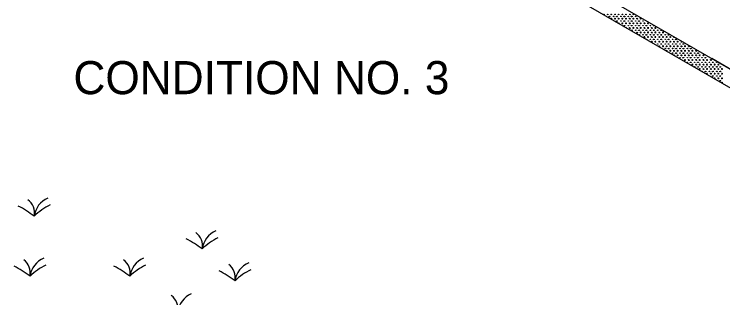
# Model space of a CAD drawing. Extents: x 1000 to 1036.3, y 1000 to 1022.
# Drawn here: x 1026.19 to 1031.34, y 1011.32 to 1013.38 of the extents above; entities that cross this region are included whole.
import ezdxf

# ---------------------------------------------------------------- set-up
doc = ezdxf.new("R2010")
doc.units = 0
doc.layers.add('Level 1', color=7, linetype='Continuous')

msp = doc.modelspace()

# ---------------------------------------------------------------- linework, layer by layer
at = {"layer": 'Level 1'}
for p, q in [((1031.7814, 1012.7531), (1028.274, 1014.778)), ((1031.7814, 1012.6181), (1028.274, 1014.643)), ((1031.7814, 1012.7531), (1031.2553, 1013.0568))]:
    msp.add_line(p, q, dxfattribs=at)
for centre in [(1030.4727, 1013.377), (1030.5008, 1013.377), (1030.5121, 1013.3615), (1030.5158, 1013.362), (1030.5262, 1013.377), (1030.543, 1013.3624), (1030.5544, 1013.377), (1030.5657, 1013.3615), (1030.5693, 1013.362), (1030.5798, 1013.377), (1030.5966, 1013.3624), (1030.6079, 1013.377), (1030.6192, 1013.3615), (1030.6229, 1013.362), (1030.6333, 1013.377), (1030.6501, 1013.3624), (1030.6615, 1013.377), (1030.6728, 1013.3615), (1030.6764, 1013.362), (1030.6869, 1013.377), (1030.7037, 1013.3624), (1030.5262, 1013.3484), (1030.5262, 1013.3438), (1030.553, 1013.3475), (1030.5544, 1013.3438), (1030.5657, 1013.3283), (1030.5693, 1013.3288), (1030.5798, 1013.3484), (1030.5798, 1013.3438), (1030.5798, 1013.3152), (1030.5966, 1013.3292), (1030.6066, 1013.3475), (1030.6066, 1013.3142), (1030.6079, 1013.3438), (1030.6079, 1013.3106), (1030.6192, 1013.3283), (1030.6229, 1013.3288), (1030.6333, 1013.3484), (1030.6333, 1013.3438), (1030.6333, 1013.3152), (1030.6333, 1013.3106), (1030.6501, 1013.3292), (1030.6601, 1013.3475), (1030.6601, 1013.3142), (1030.6615, 1013.3438), (1030.6615, 1013.3106), (1030.6728, 1013.3283), (1030.6764, 1013.3288), (1030.6869, 1013.3484), (1030.6869, 1013.3438), (1030.6869, 1013.3152), (1030.6869, 1013.3106), (1030.7037, 1013.3292), (1030.7137, 1013.3475), (1030.7137, 1013.3142), (1030.715, 1013.3438), (1030.715, 1013.3106), (1030.7263, 1013.3283), (1030.73, 1013.3288), (1030.7404, 1013.3484), (1030.7404, 1013.3438), (1030.7404, 1013.3152), (1030.7404, 1013.3106), (1030.7572, 1013.3292), (1030.7672, 1013.3142), (1030.7686, 1013.3106), (1030.794, 1013.3152), (1030.794, 1013.3106), (1030.6192, 1013.2951), (1030.6229, 1013.2956), (1030.6333, 1013.282), (1030.6501, 1013.296), (1030.6601, 1013.281), (1030.6615, 1013.2773), (1030.6728, 1013.2951), (1030.6728, 1013.2619), (1030.6764, 1013.2956), (1030.6764, 1013.2624), (1030.6869, 1013.282), (1030.6869, 1013.2773), (1030.7037, 1013.296), (1030.7037, 1013.2628), (1030.7137, 1013.281), (1030.715, 1013.2773), (1030.7263, 1013.2951), (1030.7263, 1013.2619), (1030.73, 1013.2956), (1030.73, 1013.2624), (1030.7404, 1013.282), (1030.7404, 1013.2773), (1030.7572, 1013.296), (1030.7572, 1013.2628), (1030.7672, 1013.281), (1030.7686, 1013.2773), (1030.7799, 1013.2951), (1030.7799, 1013.2619), (1030.7835, 1013.2956), (1030.7835, 1013.2624), (1030.794, 1013.282), (1030.794, 1013.2773), (1030.8108, 1013.296), (1030.8108, 1013.2628), (1030.8208, 1013.281), (1030.8221, 1013.2773), (1030.8334, 1013.2951), (1030.8334, 1013.2619), (1030.8371, 1013.2624), (1030.8475, 1013.282), (1030.8475, 1013.2773), (1030.8643, 1013.2628), (1030.887, 1013.2619), (1030.8906, 1013.2624), (1030.7137, 1013.2478), (1030.715, 1013.2441), (1030.7263, 1013.2287), (1030.73, 1013.2292), (1030.7404, 1013.2488), (1030.7404, 1013.2441), (1030.7572, 1013.2296), (1030.7672, 1013.2478), (1030.7672, 1013.2146), (1030.7686, 1013.2441), (1030.7686, 1013.2109), (1030.7799, 1013.2287), (1030.7835, 1013.2292), (1030.794, 1013.2488), (1030.794, 1013.2441), (1030.794, 1013.2156), (1030.794, 1013.2109), (1030.8108, 1013.2296), (1030.8208, 1013.2478), (1030.8208, 1013.2146), (1030.8221, 1013.2441), (1030.8221, 1013.2109), (1030.8334, 1013.2287), (1030.8371, 1013.2292), (1030.8475, 1013.2488), (1030.8475, 1013.2441), (1030.8475, 1013.2156), (1030.8475, 1013.2109), (1030.8643, 1013.2296), (1030.8743, 1013.2478), (1030.8743, 1013.2146), (1030.8757, 1013.2441), (1030.8757, 1013.2109), (1030.887, 1013.2287), (1030.8906, 1013.2292), (1030.9011, 1013.2488), (1030.9011, 1013.2441), (1030.9011, 1013.2156), (1030.9011, 1013.2109), (1030.9179, 1013.2296), (1030.9279, 1013.2146), (1030.9292, 1013.2109), (1030.9405, 1013.2287), (1030.9442, 1013.2292), (1030.9546, 1013.2156), (1030.9546, 1013.2109), (1030.9828, 1013.2109), (1030.7835, 1013.1959), (1030.8108, 1013.1964), (1030.8208, 1013.1814), (1030.8221, 1013.1777), (1030.8334, 1013.1955), (1030.8371, 1013.1959), (1030.8475, 1013.1824), (1030.8475, 1013.1777), (1030.8643, 1013.1964), (1030.8643, 1013.1632), (1030.8743, 1013.1814), (1030.8757, 1013.1777), (1030.887, 1013.1955), (1030.887, 1013.1623), (1030.8906, 1013.1959), (1030.8906, 1013.1627), (1030.9011, 1013.1824), (1030.9011, 1013.1777), (1030.9179, 1013.1964), (1030.9179, 1013.1632), (1030.9279, 1013.1814), (1030.9292, 1013.1777), (1030.9405, 1013.1955), (1030.9405, 1013.1623), (1030.9442, 1013.1959), (1030.9442, 1013.1627), (1030.9546, 1013.1824), (1030.9546, 1013.1777), (1030.9714, 1013.1964), (1030.9714, 1013.1632), (1030.9814, 1013.1814), (1030.9828, 1013.1777), (1030.9941, 1013.1955), (1030.9941, 1013.1623), (1030.9977, 1013.1959), (1030.9977, 1013.1627), (1031.0082, 1013.1824), (1031.0082, 1013.1777), (1031.025, 1013.1632), (1031.0363, 1013.1777), (1031.0476, 1013.1623), (1031.0513, 1013.1627), (1030.8743, 1013.1482), (1030.8757, 1013.1445), (1030.9011, 1013.1491), (1030.9011, 1013.1445), (1030.9179, 1013.13), (1030.9279, 1013.1482), (1030.9279, 1013.115), (1030.9292, 1013.1445), (1030.9292, 1013.1113), (1030.9405, 1013.1291), (1030.9442, 1013.1295), (1030.9546, 1013.1491), (1030.9546, 1013.1445), (1030.9546, 1013.1159), (1030.9546, 1013.1113), (1030.9714, 1013.13), (1030.9814, 1013.1482), (1030.9814, 1013.115), (1030.9828, 1013.1445), (1030.9828, 1013.1113), (1030.9941, 1013.1291), (1030.9977, 1013.1295), (1031.0082, 1013.1491), (1031.0082, 1013.1445), (1031.0082, 1013.1159), (1031.0082, 1013.1113), (1031.025, 1013.13), (1031.035, 1013.1482), (1031.035, 1013.115), (1031.0363, 1013.1445), (1031.0363, 1013.1113), (1031.0476, 1013.1291), (1031.0513, 1013.1295), (1031.0617, 1013.1491), (1031.0617, 1013.1445), (1031.0617, 1013.1159), (1031.0617, 1013.1113), (1031.0785, 1013.13), (1031.0885, 1013.1482), (1031.0885, 1013.115), (1031.0899, 1013.1445), (1031.0899, 1013.1113), (1031.1012, 1013.1291), (1031.1048, 1013.1295), (1031.1153, 1013.1159), (1031.1153, 1013.1113), (1031.1421, 1013.115), (1031.1434, 1013.1113), (1030.9714, 1013.0968), (1030.9814, 1013.0818), (1030.9941, 1013.0959), (1030.9977, 1013.0963), (1031.0082, 1013.0827), (1031.0082, 1013.0781), (1031.025, 1013.0968), (1031.025, 1013.0636), (1031.035, 1013.0818), (1031.0363, 1013.0781), (1031.0476, 1013.0959), (1031.0476, 1013.0627), (1031.0513, 1013.0963), (1031.0513, 1013.0631), (1031.0617, 1013.0827), (1031.0617, 1013.0781), (1031.0617, 1013.0495), (1031.0785, 1013.0968), (1031.0785, 1013.0636), (1031.0885, 1013.0818), (1031.0885, 1013.0486), (1031.0899, 1013.0781), (1031.1012, 1013.0959), (1031.1012, 1013.0627), (1031.1048, 1013.0963), (1031.1048, 1013.0631), (1031.1153, 1013.0827), (1031.1153, 1013.0781), (1031.1153, 1013.0495), (1031.1321, 1013.0968), (1031.1321, 1013.0636), (1031.1421, 1013.0818), (1031.1421, 1013.0486), (1031.1434, 1013.0781), (1031.1547, 1013.0959), (1031.1547, 1013.0627), (1031.1584, 1013.0963), (1031.1584, 1013.0631), (1031.1688, 1013.0827), (1031.1688, 1013.0781), (1031.1688, 1013.0495), (1031.1856, 1013.0636), (1031.1956, 1013.0818), (1031.1956, 1013.0486), (1031.1969, 1013.0781), (1031.2083, 1013.0627), (1031.2119, 1013.0631), (1031.2224, 1013.0495), (1031.2491, 1013.0486), (1031.0617, 1013.0449), (1031.0785, 1013.0303), (1031.0899, 1013.0449), (1031.1012, 1013.0294), (1031.1048, 1013.0299), (1031.1153, 1013.0449), (1031.1153, 1013.0163), (1031.1153, 1013.0117), (1031.1321, 1013.0303), (1031.1321, 1012.9971), (1031.1421, 1013.0154), (1031.1434, 1013.0449), (1031.1434, 1013.0117), (1031.1547, 1013.0294), (1031.1547, 1012.9962), (1031.1584, 1013.0299), (1031.1584, 1012.9967), (1031.1688, 1013.0449), (1031.1688, 1013.0163), (1031.1688, 1013.0117), (1031.1856, 1013.0303), (1031.1856, 1012.9971), (1031.1956, 1013.0154), (1031.1969, 1013.0449), (1031.1969, 1013.0117), (1031.2083, 1013.0294), (1031.2083, 1012.9962), (1031.2119, 1013.0299), (1031.2119, 1012.9967), (1031.2224, 1013.0449), (1031.2224, 1013.0163), (1031.2224, 1013.0117), (1031.2392, 1013.0303), (1031.2392, 1012.9971), (1031.2491, 1013.0154), (1031.2505, 1013.0449), (1031.2505, 1013.0117), (1031.2618, 1013.0294), (1031.2618, 1012.9962), (1031.2655, 1013.0299), (1031.2655, 1012.9967), (1031.2759, 1013.0163), (1031.2759, 1013.0117), (1031.2927, 1013.0303), (1031.2927, 1012.9971), (1031.3027, 1013.0154), (1031.304, 1013.0117), (1031.3154, 1012.9962), (1031.319, 1012.9967), (1031.1688, 1012.9831), (1031.1688, 1012.9785), (1031.1856, 1012.9639), (1031.1956, 1012.9821), (1031.1969, 1012.9785), (1031.2083, 1012.963), (1031.2119, 1012.9635), (1031.2224, 1012.9831), (1031.2224, 1012.9785), (1031.2224, 1012.9499), (1031.2224, 1012.9452), (1031.2392, 1012.9639), (1031.2491, 1012.9821), (1031.2491, 1012.9489), (1031.2505, 1012.9785), (1031.2505, 1012.9452), (1031.2618, 1012.963), (1031.2655, 1012.9635), (1031.2759, 1012.9831), (1031.2759, 1012.9785), (1031.2759, 1012.9499), (1031.2759, 1012.9452), (1031.2927, 1012.9639), (1031.3027, 1012.9821), (1031.3027, 1012.9489), (1031.304, 1012.9785), (1031.304, 1012.9452), (1031.3154, 1012.963), (1031.319, 1012.9635), (1031.3295, 1012.9831), (1031.3295, 1012.9785), (1031.3295, 1012.9499), (1031.3295, 1012.9452), (1031.2618, 1012.9298), (1031.2655, 1012.9303), (1031.2759, 1012.9167), (1031.2759, 1012.912), (1031.2927, 1012.9307), (1031.3027, 1012.9157), (1031.304, 1012.912), (1031.3154, 1012.9298), (1031.3154, 1012.8966), (1031.319, 1012.9303), (1031.319, 1012.8971), (1031.3295, 1012.9167), (1031.3295, 1012.912), (1031.3295, 1012.8835)]:
    msp.add_circle(centre, 0.00183, dxfattribs=at)
for centre, radius, start, end in [((1026.2235, 1011.9388), 0.1179, 348.4633, 53.8876), ((1026.5044, 1011.892), 0.167, 113.1649, 172.0268), ((1025.7557, 1011.1218), 0.9848, 53.6749, 61.6054), ((1026.671, 1011.5638), 0.4834, 116.6646, 133.3645), ((1027.4423, 1011.7007), 0.1179, 348.4633, 53.8876), ((1027.7232, 1011.6539), 0.167, 113.1649, 172.0268), ((1026.9745, 1010.8837), 0.9848, 53.6749, 61.6054), ((1027.8897, 1011.3257), 0.4834, 116.6646, 133.3645), ((1026.4744, 1011.4566), 0.167, 113.1649, 172.0268), ((1027.1984, 1011.4566), 0.167, 113.1649, 172.0268), ((1026.1935, 1011.5033), 0.1179, 348.4633, 53.8876), ((1026.641, 1011.1283), 0.4834, 116.6646, 133.3645), ((1026.9175, 1011.5033), 0.1179, 348.4633, 53.8876), ((1027.365, 1011.1283), 0.4834, 116.6646, 133.3645), ((1027.681, 1011.4695), 0.1179, 348.4633, 53.8876), ((1027.9619, 1011.4228), 0.167, 113.1649, 172.0268), ((1025.7257, 1010.6863), 0.9848, 53.6749, 61.6054), ((1026.4497, 1010.6863), 0.9848, 53.6749, 61.6054), ((1027.2132, 1010.6525), 0.9848, 53.6749, 61.6054), ((1028.1284, 1011.0946), 0.4834, 116.6646, 133.3645), ((1027.2643, 1011.2443), 0.1179, 348.4633, 53.8876), ((1027.5452, 1011.1976), 0.167, 113.1649, 172.0268)]:
    msp.add_arc(centre, radius, start, end, dxfattribs=at)

# ---------------------------------------------------------------- texts
msp.add_text('CONDITION NO. 3', height=0.24, dxfattribs=at).set_placement((1026.6241, 1012.7988))

doc.saveas('drawing.dxf')
